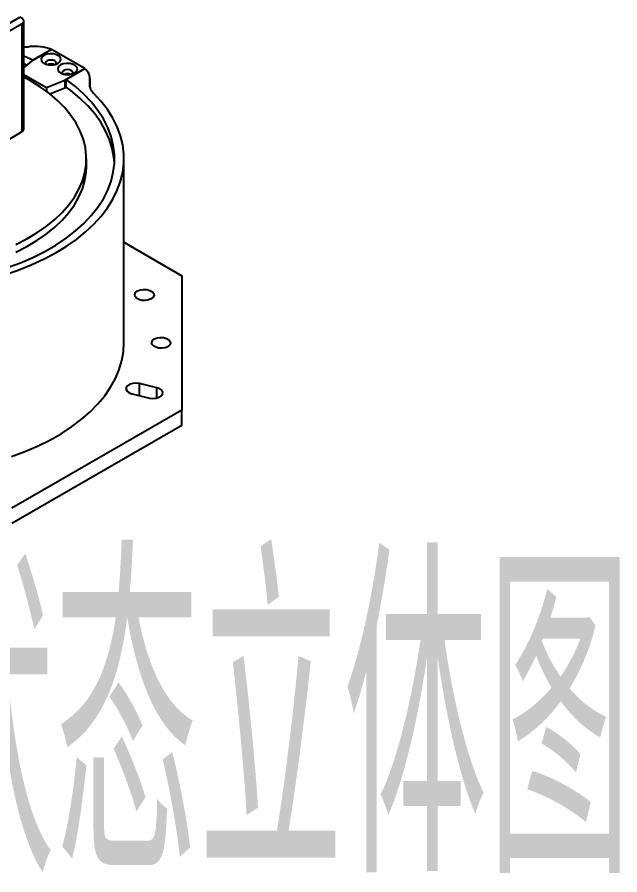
# Model space of a CAD drawing. Header units: millimetres. Extents: x 1258 to 2922, y -135 to 1239.
# Drawn here: x 1779.7 to 1876, y 986.5 to 1123.5 of the extents above; entities that cross this region are included whole.
import ezdxf

# ---------------------------------------------------------------- set-up
doc = ezdxf.new("R2010")
doc.units = ezdxf.units.MM
doc.header["$LTSCALE"] = 6
doc.layers.add('6文字层', color=3, linetype='Continuous')
doc.styles.add('PC_TEXTSTYLE4', font='ISOCP.SHX', dxfattribs={"width": 0.707, "bigfont": 'GBCBIG.SHX'})

msp = doc.modelspace()

# ---------------------------------------------------------------- linework, layer by layer
at = {"color": 7, "linetype": 'Continuous', "lineweight": 25}
for p, q in [((1775.73, 1120.91), (1780.15, 1123.47)), ((1780.5, 1123.26), (1780.15, 1123.47)), ((1775.2, 1119.38), (1780.5, 1122.45)), ((1780.5, 1105.18), (1780.5, 1122.45)), ((1780.8, 1105.58), (1780.8, 1122.85)), ((1785.2, 1118.3), (1782.02, 1116.46)), ((1785.2, 1118.3), (1782.23, 1116.58)), ((1790.51, 1115.24), (1785.2, 1118.3)), ((1782.23, 1116.58), (1780.8, 1117.22)), ((1782.02, 1116.46), (1780.8, 1115.45)), ((1781.23, 1115.81), (1780.8, 1115.99)), ((1787.33, 1113.4), (1790.51, 1115.24)), ((1787.54, 1113.52), (1790.51, 1115.24)), ((1780.8, 1114.31), (1784.41, 1112.23)), ((1791.37, 1112.19), (1791.37, 1113.64)), ((1784.41, 1112.23), (1787.33, 1113.4)), ((1784.41, 1112.23), (1784.41, 1111.62)), ((1787.33, 1113.4), (1787.33, 1112.18)), ((1787.33, 1112.18), (1787.54, 1112.3)), ((1787.54, 1112.3), (1787.54, 1113.52)), ((1784.93, 1111.21), (1787.33, 1112.18)), ((1776.88, 1103.08), (1780.5, 1105.18)), ((1790.78, 1099.62), (1790.78, 1100.85)), ((1796.78, 1071.45), (1796.78, 1100.85)), ((1796.78, 1087.53), (1806.05, 1082.17)), ((1806.05, 1082.17), (1806.05, 1060.73)), ((1802.03, 1064.29), (1799.26, 1064.96)), ((1798.07, 1063.3), (1800.85, 1062.64)), ((1806.05, 1060.73), (1778.85, 1045.03)), ((1806.05, 1058.28), (1806.05, 1060.73)), ((1806.05, 1058.28), (1778.85, 1042.58))]:
    msp.add_line(p, q, dxfattribs=at)
at = {"color": 8, "linetype": 'Continuous', "lineweight": 25}
for p, q in [((1791.31, 1113.22), (1791.31, 1112.36)), ((1799.26, 1063.02), (1799.26, 1064.96)), ((1802.03, 1062.64), (1802.03, 1064.29))]:
    msp.add_line(p, q, dxfattribs=at)
at = {"color": 7, "linetype": 'Continuous', "lineweight": 25, "flags": 128}
for points in [[(1786.23, 1116.07), (1786.54, 1116.33), (1786.69, 1116.64), (1786.64, 1116.95), (1786.41, 1117.24), (1786.02, 1117.46), (1785.52, 1117.6), (1784.98, 1117.62), (1784.45, 1117.54), (1784, 1117.36), (1783.69, 1117.1), (1783.55, 1116.8), (1783.59, 1116.48), (1783.83, 1116.2), (1784.21, 1115.97), (1784.71, 1115.84), (1785.25, 1115.81), (1785.78, 1115.89), (1786.23, 1116.07)], [(1785.89, 1115.93), (1785.9, 1115.94), (1785.97, 1116.13), (1785.9, 1116.31), (1785.72, 1116.47), (1785.44, 1116.58), (1785.12, 1116.62), (1784.79, 1116.58), (1784.52, 1116.47), (1784.33, 1116.31), (1784.27, 1116.13), (1784.33, 1115.94), (1784.34, 1115.93)], [(1788.88, 1114.54), (1789.2, 1114.8), (1789.34, 1115.11), (1789.29, 1115.42), (1789.06, 1115.71), (1788.67, 1115.93), (1788.18, 1116.07), (1787.63, 1116.09), (1787.1, 1116.01), (1786.65, 1115.83), (1786.34, 1115.57), (1786.2, 1115.27), (1786.25, 1114.95), (1786.48, 1114.67), (1786.86, 1114.44), (1787.36, 1114.31), (1787.91, 1114.28), (1788.43, 1114.36), (1788.88, 1114.54)], [(1788.54, 1114.4), (1788.55, 1114.41), (1788.62, 1114.59), (1788.55, 1114.78), (1788.37, 1114.94), (1788.09, 1115.05), (1787.77, 1115.09), (1787.44, 1115.05), (1787.17, 1114.94), (1786.98, 1114.78), (1786.92, 1114.59), (1786.98, 1114.41), (1786.99, 1114.4)], [(1779.51, 1087.18), (1781.25, 1088.07), (1782.87, 1089.02), (1784.37, 1090.05), (1785.72, 1091.14), (1786.92, 1092.28), (1787.97, 1093.47), (1788.86, 1094.71), (1789.59, 1095.98), (1790.15, 1097.28), (1790.53, 1098.6), (1790.74, 1099.93), (1790.77, 1101.27), (1790.63, 1102.61), (1790.31, 1103.93), (1789.81, 1105.24), (1789.15, 1106.53), (1788.32, 1107.78), (1787.33, 1108.99), (1786.18, 1110.15), (1784.88, 1111.26), (1783.44, 1112.31), (1781.86, 1113.29), (1780.8, 1113.88)], [(1778.14, 1083.47), (1780.24, 1084.25), (1782.24, 1085.11), (1784.13, 1086.06), (1785.89, 1087.08), (1787.53, 1088.17), (1789.03, 1089.32), (1790.38, 1090.54), (1791.57, 1091.8), (1792.61, 1093.11), (1793.49, 1094.46), (1794.19, 1095.85), (1794.72, 1097.26), (1795.08, 1098.69), (1795.26, 1100.12), (1795.26, 1101.57), (1795.08, 1103), (1794.72, 1104.43), (1794.19, 1105.84), (1793.49, 1107.23), (1792.62, 1108.58), (1791.58, 1109.89), (1790.38, 1111.15), (1789.03, 1112.37), (1787.54, 1113.52), (1787.54, 1113.52)], [(1795.26, 1100.24), (1795.19, 1101.07), (1794.92, 1102.5), (1794.48, 1103.92), (1793.86, 1105.32), (1793.07, 1106.68), (1792.12, 1108.02), (1791, 1109.31), (1789.72, 1110.55), (1788.3, 1111.73), (1787.54, 1112.3)], [(1777.7, 1082.33), (1779.88, 1083.07), (1781.97, 1083.9), (1783.95, 1084.81), (1785.82, 1085.79), (1787.56, 1086.85), (1789.18, 1087.98), (1790.65, 1089.16), (1791.98, 1090.41), (1793.16, 1091.7), (1794.18, 1093.04), (1795.03, 1094.41), (1795.72, 1095.82), (1796.24, 1097.25), (1796.59, 1098.7), (1796.76, 1100.15), (1796.76, 1101.61), (1796.58, 1103.07), (1796.22, 1104.52), (1795.69, 1105.95), (1795, 1107.35), (1794.13, 1108.73), (1793.11, 1110.06), (1791.92, 1111.35), (1791.92, 1111.35)], [(1779.51, 1085.96), (1781.25, 1086.84), (1782.87, 1087.8), (1784.37, 1088.82), (1785.72, 1089.91), (1786.92, 1091.05), (1787.97, 1092.25), (1788.86, 1093.48), (1789.59, 1094.76), (1790.15, 1096.06), (1790.53, 1097.38), (1790.74, 1098.71), (1790.78, 1099.62)], [(1798.96, 1079.74), (1799.4, 1079.92), (1799.92, 1080), (1800.46, 1079.97), (1800.94, 1079.84), (1801.32, 1079.62), (1801.55, 1079.34), (1801.6, 1079.03), (1801.46, 1078.73), (1801.15, 1078.47), (1800.71, 1078.3), (1800.19, 1078.22), (1799.65, 1078.24), (1799.16, 1078.37), (1798.78, 1078.59), (1798.56, 1078.88), (1798.51, 1079.19), (1798.65, 1079.49), (1798.96, 1079.74)], [(1778.82, 1053.3), (1780.96, 1054.09), (1783, 1054.96), (1784.93, 1055.91), (1786.74, 1056.94), (1788.42, 1058.04), (1789.97, 1059.2), (1791.37, 1060.42), (1792.63, 1061.69), (1793.72, 1063.01), (1794.66, 1064.37), (1795.43, 1065.77), (1796.02, 1067.19), (1796.45, 1068.63), (1796.7, 1070.09), (1796.78, 1071.45)], [(1801.64, 1072.07), (1802.07, 1072.24), (1802.57, 1072.32), (1803.09, 1072.29), (1803.57, 1072.16), (1803.93, 1071.95), (1804.15, 1071.68), (1804.2, 1071.38), (1804.07, 1071.09), (1803.77, 1070.84), (1803.34, 1070.67), (1802.84, 1070.59), (1802.32, 1070.62), (1801.85, 1070.74), (1801.48, 1070.96), (1801.26, 1071.23), (1801.21, 1071.53), (1801.35, 1071.82), (1801.64, 1072.07)], [(1799.26, 1064.96), (1798.74, 1065.02), (1798.2, 1064.98), (1797.72, 1064.84), (1797.36, 1064.61), (1797.15, 1064.32), (1797.13, 1064.01), (1797.29, 1063.72), (1797.62, 1063.47), (1798.07, 1063.3)], [(1800.85, 1062.64), (1801.37, 1062.57), (1801.91, 1062.61), (1802.38, 1062.76), (1802.75, 1062.99), (1802.95, 1063.27), (1802.98, 1063.58), (1802.81, 1063.88), (1802.49, 1064.13), (1802.03, 1064.29)]]:
    msp.add_lwpolyline(points, dxfattribs=at)
at = {"color": 7, "linetype": 'Continuous', "lineweight": 25}
for centre, radius, start, end in [((1780.35, 1122.85), 0.437, 290.7834, 69.2166), ((1780.96, 1127.36), 8.63, 268.8766, 274.9605), ((1782.45, 1110.98), 7.82, 69.4021, 95.4562), ((1785.12, 1114.65), 1.33, 65.5285, 114.4715), ((1785.12, 1114.77), 1.13, 70.6839, 109.3161), ((1789.37, 1113.62), 1.98, 348.5255, 54.9605), ((1787.77, 1113.12), 1.33, 65.5285, 114.4715), ((1787.77, 1113.24), 1.13, 70.6839, 109.3161), ((1793.2, 1112.8), 1.93, 167.4645, 228.6476), ((1780.29, 1105.63), 0.503, 294.3747, 354.3052)]:
    msp.add_arc(centre, radius, start, end, dxfattribs=at)

# ---------------------------------------------------------------- texts
at = {"layer": '6文字层', "style": 'PC_TEXTSTYLE4', "width": 0.667}
msp.add_text('反面使用状态立体图', height=48, dxfattribs=at).set_placement((1670.43, 986.78))

doc.saveas('drawing.dxf')
